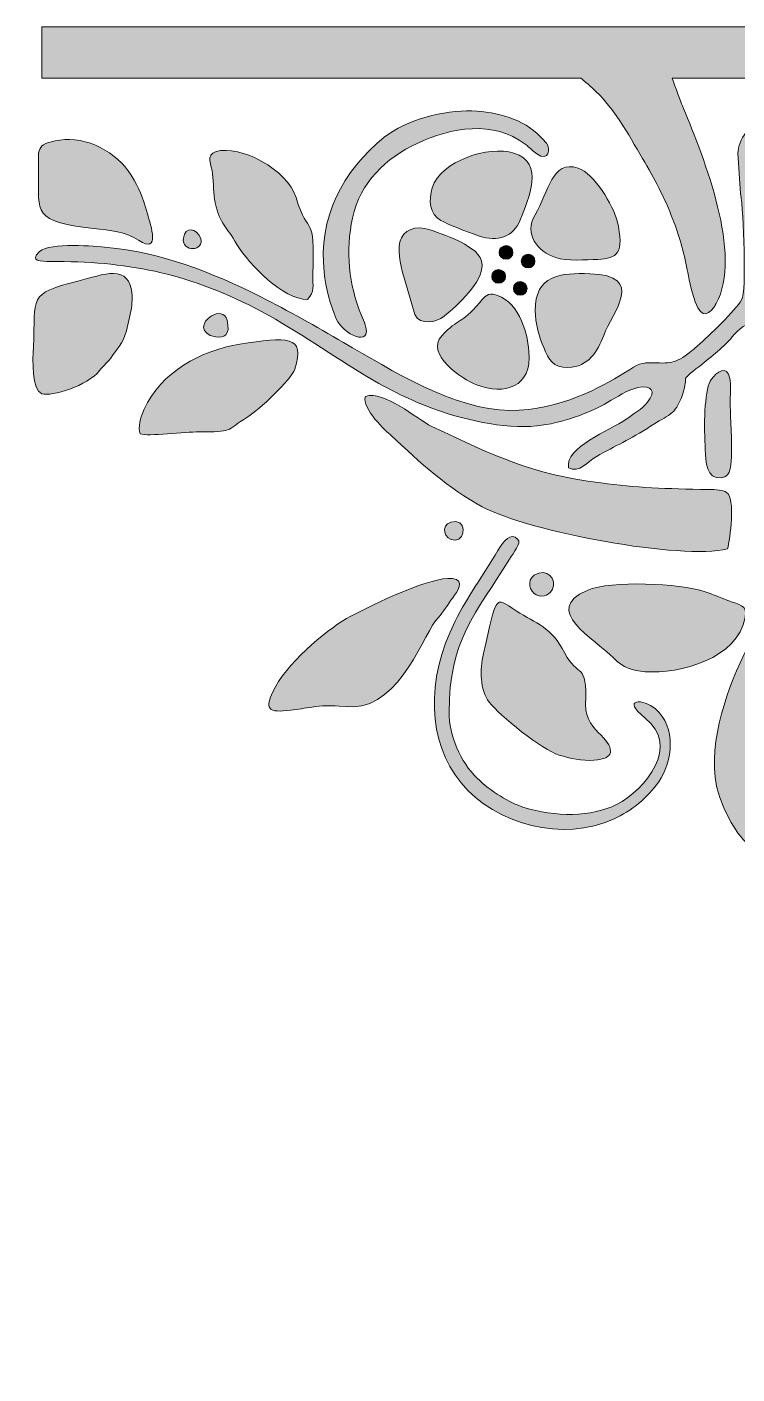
# Model space of a CAD drawing. Header units: inches. Extents: x -203 to 795, y -81 to 920.
# Drawn here: x -202.5 to 46.8, y 447.1 to 920.3 of the extents above; entities that cross this region are included whole.
import ezdxf

# ---------------------------------------------------------------- set-up
doc = ezdxf.new("R2010")
doc.units = ezdxf.units.IN
doc.header["$MEASUREMENT"] = 0
doc.layers.add('图层 1', color=7, linetype='Continuous')

# ---------------------------------------------------------------- blocks, each defined once
blk = doc.blocks.new('block 2')
at = {"layer": '图层 1', "true_color": 0xffffff}
h = blk.add_hatch(color=7, dxfattribs=at)
h.dxf.hatch_style = 2
edge = h.paths.add_edge_path()
edge.add_spline(control_points=[(786.4, 920.25), (786.4, 920.25), (-197.3, 920.25), (-197.3, 920.25), (-197.3, 920.25), (-197.3, 902.28), (-197.3, 902.28), (-197.3, 902.28), (-8.06, 902.28), (-8.06, 902.28), (-6.8, 901.25), (-5.44, 900.08), (-4.16, 898.94), (3.57, 892.07), (8.43, 882.86), (13.67, 874.02), (17.78, 867.1), (21.41, 860.17), (24.28, 852.67), (26.4, 847.15), (28.11, 841.32), (29.29, 834.96), (29.7, 832.77), (30.79, 827.58), (32.13, 823.69), (34.41, 817.07), (37.41, 819.41), (39.44, 823.07), (48.88, 840.07), (35.32, 874.03), (27.98, 891.66), (27.98, 891.66), (27.61, 892.57), (27.61, 892.57), (27, 894.11), (25.16, 898.85), (24.02, 902.28), (24.02, 902.28), (83.79, 902.28), (83.79, 902.28), (82.64, 898.85), (80.81, 894.11), (80.19, 892.57), (80.19, 892.57), (79.83, 891.66), (79.83, 891.66), (72.48, 874.03), (58.93, 840.07), (68.36, 823.07), (70.4, 819.41), (73.39, 817.07), (75.67, 823.69), (77.01, 827.58), (78.1, 832.77), (78.5, 834.96), (79.69, 841.31), (81.4, 847.15), (83.52, 852.67), (86.4, 860.17), (90.03, 867.1), (94.13, 874.02), (99.37, 882.86), (104.23, 892.07), (111.96, 898.94), (113.24, 900.08), (114.6, 901.25), (115.86, 902.28), (115.86, 902.28), (647.17, 902.28), (647.17, 902.28), (648.53, 902.02), (649.74, 901.5), (650.54, 900.5), (653.68, 896.55), (656.1, 889.69), (657.85, 884.98), (658.12, 884.26), (658.37, 883.53), (658.61, 882.8), (669.41, 849.24), (651.18, 835.38), (659.81, 832.57), (663.41, 831.39), (670.94, 830.42), (673.45, 833.65), (676.67, 837.79), (678.79, 841.93), (680.72, 846.29), (686.83, 860.08), (687.55, 876.25), (683.25, 891.11), (681.27, 897.98), (682.01, 901.03), (684.62, 902.28), (684.62, 902.28), (777.41, 902.28), (777.41, 902.28), (777.41, 902.28), (777.41, 805.55), (777.41, 805.55), (775.62, 805.2), (773.06, 805.49), (769.42, 806.53), (754.56, 810.83), (738.39, 810.11), (724.61, 804), (720.25, 802.06), (716.1, 799.94), (711.96, 796.73), (708.73, 794.23), (709.69, 786.69), (710.88, 783.08), (713.69, 774.46), (727.55, 792.68), (761.11, 781.88), (761.84, 781.65), (762.58, 781.4), (763.28, 781.13), (767.49, 779.57), (773.39, 777.48), (777.42, 774.82), (777.42, 774.82), (777.42, -78.76), (777.42, -78.76), (777.42, -78.76), (795.39, -78.76), (795.39, -78.76), (795.39, -78.76), (795.39, 911.27), (795.39, 911.27), (795.39, 911.27), (795.39, 920.25), (795.39, 920.25), (795.39, 920.25), (786.4, 920.25), (786.4, 920.25)], knot_values=[0, 0, 0, 0, 1, 1, 1, 2, 2, 2, 3, 3, 3, 4, 4, 4, 5, 5, 5, 6, 6, 6, 7, 7, 7, 8, 8, 8, 9, 9, 9, 10, 10, 10, 11, 11, 11, 12, 12, 12, 13, 13, 13, 14, 14, 14, 15, 15, 15, 16, 16, 16, 17, 17, 17, 18, 18, 18, 19, 19, 19, 20, 20, 20, 21, 21, 21, 22, 22, 22, 23, 23, 23, 24, 24, 24, 25, 25, 25, 26, 26, 26, 27, 27, 27, 28, 28, 28, 29, 29, 29, 30, 30, 30, 31, 31, 31, 32, 32, 32, 33, 33, 33, 34, 34, 34, 35, 35, 35, 36, 36, 36, 37, 37, 37, 38, 38, 38, 39, 39, 39, 40, 40, 40, 41, 41, 41, 42, 42, 42, 43, 43, 43, 44, 44, 44, 45, 45, 45, 45], degree=3, periodic=1)
h = blk.add_hatch(color=7, dxfattribs=at)
h.dxf.hatch_style = 2
edge = h.paths.add_edge_path()
edge.add_spline(control_points=[(-194.35, 837.91), (-167.71, 837.91), (-146.98, 834.09), (-122.35, 821.47), (-109.63, 814.95), (-97.93, 806.52), (-84.65, 798.38), (-77.1, 793.75), (-69.13, 789.74), (-61.23, 786.7), (-50.23, 782.48), (-35.06, 778.9), (-23.49, 780.14), (-14.67, 781.08), (-5.47, 784.48), (1.44, 788.42), (4.58, 790.22), (8.17, 792.78), (12.03, 793.58), (16.81, 794.55), (18.52, 792.36), (15.36, 788.43), (13.46, 786.08), (10.13, 784.06), (7.9, 782.52), (1.98, 778.45), (-13.69, 772.48), (-12.37, 765.46), (-8.46, 763.48), (-5.85, 767.5), (-2.65, 769.32), (4.43, 773.35), (8.99, 775.15), (16.45, 780.04), (22.53, 784.02), (25.06, 783.66), (27.62, 791.02), (30.35, 798.84), (25.86, 794.99), (33.72, 801.17), (37.6, 804.21), (42.78, 808.44), (45.03, 811.25), (47.36, 814.14), (49.98, 816.6), (54.44, 816.6), (56.81, 816.6), (58.75, 815.52), (60.53, 813.93), (67.09, 808.08), (68.06, 805.41), (76.54, 799.8), (87.14, 792.8), (78.51, 794.61), (84.6, 787.15), (94.74, 774.75), (104.72, 775.09), (115.64, 766.2), (117.65, 764.55), (118.89, 764.39), (120.99, 765.63), (125.39, 770.67), (109.43, 777.56), (106.3, 779.02), (89.68, 787.19), (80.58, 804.9), (110.17, 786.72), (123.92, 778.78), (144.93, 780.01), (159.71, 784.42), (173.99, 788.69), (185.61, 794.22), (197.74, 802.67), (201.25, 805.12), (204.68, 807.59), (208.27, 810.15), (227.8, 824.05), (261.31, 836.11), (282.92, 839.17), (288.36, 839.94), (294.77, 840.09), (303.03, 839.14), (306.88, 838.67), (311.69, 837.21), (315.84, 837.7), (323.09, 838.54), (320.49, 843.78), (315.03, 844.21), (305.94, 844.93), (289.87, 845.27), (281.51, 843.87), (243.72, 837.52), (226.54, 827), (194.54, 807.05), (189.27, 803.77), (183.92, 800.53), (178.33, 797.75), (165.03, 791.11), (150.56, 785.86), (135.71, 785.86), (118.03, 785.86), (112.23, 791.63), (99.29, 800.04), (94.64, 803.06), (93.68, 802.77), (88.33, 802.42), (82.48, 802.03), (85.51, 801.5), (76.89, 807.64), (71.8, 811.26), (61.62, 820.75), (58, 825.47), (56.91, 826.9), (57.46, 841.49), (57.48, 844.59), (57.55, 858.6), (58.56, 871.53), (58.95, 885.98), (59.03, 889.08), (58.93, 890.19), (56.14, 888.7), (51.52, 886.22), (47.1, 880.63), (47.1, 875.87), (47.1, 875.87), (48.05, 861.72), (48.05, 861.72), (49.08, 855.28), (50.22, 827.4), (48.42, 824.39), (46.2, 820.71), (36.9, 811.7), (32.98, 808.31), (25.93, 802.24), (24.74, 802.12), (18.47, 802.25), (12.08, 802.37), (12.88, 802.18), (7.11, 798.69), (-1.03, 793.78), (-15.2, 785.59), (-32.91, 785.59), (-52.26, 785.59), (-74.75, 799.79), (-91.39, 809.46), (-101.02, 815.06), (-110.73, 820.58), (-120.39, 825.48), (-137.51, 834.15), (-156.22, 841.16), (-174.33, 842.83), (-178.38, 843.21), (-194.35, 844.7), (-198.05, 841.37), (-202.02, 837.78), (-197.3, 837.91), (-194.35, 837.91)], knot_values=[0, 0, 0, 0, 1, 1, 1, 2, 2, 2, 3, 3, 3, 4, 4, 4, 5, 5, 5, 6, 6, 6, 7, 7, 7, 8, 8, 8, 9, 9, 9, 10, 10, 10, 11, 11, 11, 12, 12, 12, 13, 13, 13, 14, 14, 14, 15, 15, 15, 16, 16, 16, 17, 17, 17, 18, 18, 18, 19, 19, 19, 20, 20, 20, 21, 21, 21, 22, 22, 22, 23, 23, 23, 24, 24, 24, 25, 25, 25, 26, 26, 26, 27, 27, 27, 28, 28, 28, 29, 29, 29, 30, 30, 30, 31, 31, 31, 32, 32, 32, 33, 33, 33, 34, 34, 34, 35, 35, 35, 36, 36, 36, 37, 37, 37, 38, 38, 38, 39, 39, 39, 40, 40, 40, 41, 41, 41, 42, 42, 42, 43, 43, 43, 44, 44, 44, 45, 45, 45, 46, 46, 46, 47, 47, 47, 48, 48, 48, 49, 49, 49, 50, 50, 50, 51, 51, 51, 52, 52, 52, 52], degree=3, periodic=1)
h = blk.add_hatch(color=7, dxfattribs=at)
h.dxf.hatch_style = 2
edge = h.paths.add_edge_path()
edge.add_spline(control_points=[(-22.22, 881.7), (-28.32, 887.95), (-37.24, 890.41), (-46.29, 890.75), (-55.98, 891.12), (-69.3, 887.63), (-77.03, 881.51), (-91.71, 869.88), (-100.34, 852.83), (-98.16, 834.09), (-97.51, 828.4), (-96.01, 822.76), (-93.89, 817.75), (-91.56, 812.28), (-81.15, 807.42), (-83.73, 815.64), (-84.08, 816.75), (-84.52, 817.84), (-84.99, 818.92), (-89.62, 829.59), (-90.61, 841.75), (-88.23, 853.12), (-85.58, 865.79), (-76.4, 874.2), (-65.46, 879.37), (-53.77, 884.89), (-38.56, 887.65), (-27.54, 879.05), (-25.86, 877.74), (-24.73, 876.5), (-23.48, 875.66), (-19.12, 872.77), (-18.71, 877.46), (-20.1, 879.43), (-20.58, 880.12), (-21.3, 880.77), (-22.22, 881.7)], knot_values=[0, 0, 0, 0, 1, 1, 1, 2, 2, 2, 3, 3, 3, 4, 4, 4, 5, 5, 5, 6, 6, 6, 7, 7, 7, 8, 8, 8, 9, 9, 9, 10, 10, 10, 11, 11, 11, 12, 12, 12, 12], degree=3, periodic=1)
h = blk.add_hatch(color=7, dxfattribs=at)
h.dxf.hatch_style = 2
edge = h.paths.add_edge_path()
edge.add_spline(control_points=[(-179.2, 849.5), (-173.33, 848.89), (-167.59, 848.23), (-163.31, 845.38), (-155.44, 840.15), (-159.07, 850.65), (-160.19, 854.61), (-162.08, 861.3), (-162.93, 863.17), (-165.96, 868.21), (-170.74, 876.17), (-181.66, 882.04), (-191.02, 880.52), (-199.83, 879.07), (-198.42, 877.48), (-198.41, 868.69), (-198.41, 855.28), (-200.47, 851.72), (-179.2, 849.5)], knot_values=[0, 0, 0, 0, 1, 1, 1, 2, 2, 2, 3, 3, 3, 4, 4, 4, 5, 5, 5, 6, 6, 6, 6], degree=3, periodic=1)
h = blk.add_hatch(color=7, dxfattribs=at)
h.dxf.hatch_style = 2
edge = h.paths.add_edge_path()
edge.add_spline(control_points=[(-108.04, 860.32), (-111.02, 870.35), (-127.68, 878.83), (-136.09, 876.49), (-139.89, 875.44), (-137.69, 871.65), (-137.33, 868.64), (-136.91, 865.16), (-137.11, 861.8), (-136.4, 858.51), (-134.68, 850.61), (-132.41, 850.32), (-128.87, 843.9), (-124.11, 836.61), (-112.79, 824.5), (-103.99, 824.53), (-101.26, 827.43), (-102.27, 828.97), (-102.12, 833.3), (-101.39, 855.96), (-103.69, 845.63), (-108.04, 860.32)], knot_values=[0, 0, 0, 0, 1, 1, 1, 2, 2, 2, 3, 3, 3, 4, 4, 4, 5, 5, 5, 6, 6, 6, 7, 7, 7, 7], degree=3, periodic=1)
h = blk.add_hatch(color=7, dxfattribs=at)
h.dxf.hatch_style = 2
edge = h.paths.add_edge_path()
edge.add_spline(control_points=[(-31.52, 875.93), (-40.48, 878.69), (-57.22, 873.16), (-60.19, 863.79), (-61.52, 859.56), (-61.21, 854.4), (-57.17, 852.26), (-55.06, 851.13), (-48.39, 848.39), (-43.64, 846.8), (-37.43, 844.74), (-31.71, 846.26), (-29.18, 852.69), (-26.34, 859.92), (-20.69, 872.59), (-31.52, 875.93)], knot_values=[0, 0, 0, 0, 1, 1, 1, 2, 2, 2, 3, 3, 3, 4, 4, 4, 5, 5, 5, 5], degree=3, periodic=1)
h = blk.add_hatch(color=7, dxfattribs=at)
h.dxf.hatch_style = 2
edge = h.paths.add_edge_path()
edge.add_spline(control_points=[(-9.02, 870.66), (-18.16, 873.71), (-19.28, 862.38), (-24.1, 854.26), (-28.07, 847.53), (-23.24, 841.39), (-16.89, 839.25), (-13.13, 837.98), (-6.12, 838.44), (-2.03, 838.62), (4.58, 838.91), (7.51, 840.67), (4.67, 852.15), (3.31, 857.67), (-3.36, 868.77), (-9.02, 870.66)], knot_values=[0, 0, 0, 0, 1, 1, 1, 2, 2, 2, 3, 3, 3, 4, 4, 4, 5, 5, 5, 5], degree=3, periodic=1)
h = blk.add_hatch(color=7, dxfattribs=at)
h.dxf.hatch_style = 2
edge = h.paths.add_edge_path()
edge.add_spline(control_points=[(-141.59, 846.2), (-142.76, 849.42), (-147.06, 850.35), (-147.6, 846.12), (-148.27, 840.94), (-139.83, 841.38), (-141.59, 846.2)], knot_values=[0, 0, 0, 0, 1, 1, 1, 2, 2, 2, 2], degree=3, periodic=1)
h = blk.add_hatch(color=7, dxfattribs=at)
h.dxf.hatch_style = 2
edge = h.paths.add_edge_path()
edge.add_spline(control_points=[(-71.54, 844.75), (-72.44, 840.49), (-71.03, 835.15), (-69.79, 831.36), (-69.79, 831.36), (-66.36, 819.27), (-66.36, 819.27), (-64.3, 815.32), (-58.98, 816.4), (-56, 818.7), (-51.35, 822.32), (-42.33, 830.9), (-42.71, 836.64), (-42.95, 840.72), (-46.24, 842.37), (-50.28, 844.78), (-51.55, 845.54), (-59.13, 848.41), (-61.03, 849.05), (-65.93, 850.71), (-70.62, 849.03), (-71.54, 844.75)], knot_values=[0, 0, 0, 0, 1, 1, 1, 2, 2, 2, 3, 3, 3, 4, 4, 4, 5, 5, 5, 6, 6, 6, 7, 7, 7, 7], degree=3, periodic=1)
h = blk.add_hatch(color=7, dxfattribs=at)
h.dxf.hatch_style = 2
edge = h.paths.add_edge_path()
edge.add_spline(control_points=[(-31.87, 841.06), (-31.87, 842.39), (-32.96, 843.48), (-34.3, 843.48), (-35.63, 843.48), (-36.73, 842.39), (-36.73, 841.06), (-36.73, 839.72), (-35.63, 838.64), (-34.3, 838.64), (-32.96, 838.64), (-31.87, 839.72), (-31.87, 841.06)], knot_values=[0, 0, 0, 0, 1, 1, 1, 2, 2, 2, 3, 3, 3, 4, 4, 4, 4], degree=3, periodic=1)
h = blk.add_hatch(color=7, dxfattribs=at)
h.dxf.hatch_style = 2
edge = h.paths.add_edge_path()
edge.add_spline(control_points=[(-184.7, 830.96), (-202.51, 826.45), (-199.33, 825.55), (-200.25, 807.86), (-200.48, 803.43), (-200.88, 792.57), (-197.33, 791.43), (-193.8, 790.31), (-181.18, 794.25), (-177.03, 799.54), (-175.32, 801.72), (-174.29, 802.24), (-172.42, 804.86), (-168.67, 810.13), (-168.15, 810.33), (-166.45, 818.22), (-165.78, 821.31), (-165.47, 823.73), (-165.61, 825.93), (-166.31, 837.57), (-175.65, 833.25), (-184.7, 830.96)], knot_values=[0, 0, 0, 0, 1, 1, 1, 2, 2, 2, 3, 3, 3, 4, 4, 4, 5, 5, 5, 6, 6, 6, 7, 7, 7, 7], degree=3, periodic=1)
h = blk.add_hatch(color=7, dxfattribs=at)
h.dxf.hatch_style = 2
edge = h.paths.add_edge_path()
edge.add_spline(control_points=[(-24.15, 838.04), (-24.15, 839.38), (-25.24, 840.46), (-26.57, 840.46), (-27.91, 840.46), (-29, 839.38), (-29, 838.04), (-29, 836.7), (-27.91, 835.62), (-26.57, 835.62), (-25.24, 835.62), (-24.15, 836.7), (-24.15, 838.04)], knot_values=[0, 0, 0, 0, 1, 1, 1, 2, 2, 2, 3, 3, 3, 4, 4, 4, 4], degree=3, periodic=1)
h = blk.add_hatch(color=7, dxfattribs=at)
h.dxf.hatch_style = 2
edge = h.paths.add_edge_path()
edge.add_spline(control_points=[(-39.32, 832.64), (-39.32, 831.3), (-38.23, 830.21), (-36.9, 830.21), (-35.56, 830.21), (-34.47, 831.3), (-34.47, 832.64), (-34.47, 833.97), (-35.56, 835.06), (-36.9, 835.06), (-38.23, 835.06), (-39.32, 833.97), (-39.32, 832.64)], knot_values=[0, 0, 0, 0, 1, 1, 1, 2, 2, 2, 3, 3, 3, 4, 4, 4, 4], degree=3, periodic=1)
h = blk.add_hatch(color=7, dxfattribs=at)
h.dxf.hatch_style = 2
edge = h.paths.add_edge_path()
edge.add_spline(control_points=[(-24.07, 820.58), (-24.07, 816.49), (-22.57, 810.9), (-21.07, 807.62), (-19.21, 803.54), (-18.01, 800.46), (-12.55, 800.64), (-5.29, 800.88), (-2.13, 806.28), (-0.02, 811.92), (3.06, 820.14), (14.93, 832.99), (-4.82, 833.59), (-15.15, 833.91), (-24.07, 833.22), (-24.07, 820.58)], knot_values=[0, 0, 0, 0, 1, 1, 1, 2, 2, 2, 3, 3, 3, 4, 4, 4, 5, 5, 5, 5], degree=3, periodic=1)
h = blk.add_hatch(color=7, dxfattribs=at)
h.dxf.hatch_style = 2
edge = h.paths.add_edge_path()
edge.add_spline(control_points=[(-31.73, 828.42), (-31.73, 827.08), (-30.65, 826), (-29.31, 826), (-27.98, 826), (-26.89, 827.08), (-26.89, 828.42), (-26.89, 829.75), (-27.98, 830.84), (-29.31, 830.84), (-30.65, 830.84), (-31.73, 829.75), (-31.73, 828.42)], knot_values=[0, 0, 0, 0, 1, 1, 1, 2, 2, 2, 3, 3, 3, 4, 4, 4, 4], degree=3, periodic=1)
h = blk.add_hatch(color=7, dxfattribs=at)
h.dxf.hatch_style = 2
edge = h.paths.add_edge_path()
edge.add_spline(control_points=[(-44.66, 794.55), (-34.81, 790.8), (-25.14, 793.65), (-26.24, 806.24), (-26.92, 813.95), (-30.25, 824.63), (-38.87, 826.39), (-41.14, 826.86), (-42.47, 824.67), (-43.56, 823.4), (-50.21, 815.63), (-50.82, 818.25), (-56.87, 811.82), (-62.87, 805.45), (-49.67, 796.47), (-44.66, 794.55)], knot_values=[0, 0, 0, 0, 1, 1, 1, 2, 2, 2, 3, 3, 3, 4, 4, 4, 5, 5, 5, 5], degree=3, periodic=1)
h = blk.add_hatch(color=7, dxfattribs=at)
h.dxf.hatch_style = 2
edge = h.paths.add_edge_path()
edge.add_spline(control_points=[(-137.77, 818.75), (-141.24, 816.69), (-141.98, 812.43), (-136.28, 811.42), (-133.28, 810.88), (-130.94, 811.94), (-132.27, 817.28), (-132.97, 820.08), (-135.6, 820.02), (-137.77, 818.75)], knot_values=[0, 0, 0, 0, 1, 1, 1, 2, 2, 2, 3, 3, 3, 3], degree=3, periodic=1)
h = blk.add_hatch(color=7, dxfattribs=at)
h.dxf.hatch_style = 2
edge = h.paths.add_edge_path()
edge.add_spline(control_points=[(-108.47, 800.08), (-104.5, 812.13), (-111.31, 811.4), (-127.75, 808.81), (-141.56, 806.64), (-155.41, 799), (-161.33, 785.98), (-162.71, 782.94), (-163.61, 779.69), (-162.7, 777.38), (-160.35, 776.33), (-146.49, 778.05), (-142.24, 778.05), (-129.93, 778.04), (-133.22, 778.15), (-124.93, 783.34), (-121.3, 785.62), (-109.71, 796.3), (-108.47, 800.08)], knot_values=[0, 0, 0, 0, 1, 1, 1, 2, 2, 2, 3, 3, 3, 4, 4, 4, 5, 5, 5, 6, 6, 6, 6], degree=3, periodic=1)
h = blk.add_hatch(color=7, dxfattribs=at)
h.dxf.hatch_style = 2
edge = h.paths.add_edge_path()
edge.add_spline(control_points=[(44.25, 796.83), (43.22, 801.73), (39.69, 799.01), (37.69, 796.4), (35.62, 793.73), (35.05, 782.14), (35.6, 773.25), (35.8, 770.04), (35.43, 762.79), (39.53, 762), (44.72, 760.99), (44.65, 765.64), (44.81, 769.19), (45.09, 775.32), (44.42, 783.27), (44.41, 789.06), (44.41, 792.19), (44.76, 794.41), (44.25, 796.83)], knot_values=[0, 0, 0, 0, 1, 1, 1, 2, 2, 2, 3, 3, 3, 4, 4, 4, 5, 5, 5, 6, 6, 6, 6], degree=3, periodic=1)
h = blk.add_hatch(color=7, dxfattribs=at)
h.dxf.hatch_style = 2
edge = h.paths.add_edge_path()
edge.add_spline(control_points=[(43.48, 736.9), (44.37, 740.43), (46.4, 754.73), (43.12, 756.79), (41.91, 757.56), (39.47, 757.79), (36.62, 757.82), (22.06, 757.98), (11.09, 758.49), (-0.98, 760.09), (-26.22, 763.43), (-37.56, 769.29), (-60.36, 779.96), (-65.94, 782.7), (-76.95, 792.64), (-83.68, 790.49), (-85.02, 786.18), (-76.39, 778.14), (-74.59, 776.77), (-64.6, 767.29), (-54.54, 758.07), (-42.67, 751.75), (-25.78, 742.76), (27.29, 733.02), (43.48, 736.9)], knot_values=[0, 0, 0, 0, 1, 1, 1, 2, 2, 2, 3, 3, 3, 4, 4, 4, 5, 5, 5, 6, 6, 6, 7, 7, 7, 8, 8, 8, 8], degree=3, periodic=1)
h = blk.add_hatch(color=7, dxfattribs=at)
h.dxf.hatch_style = 2
edge = h.paths.add_edge_path()
edge.add_spline(control_points=[(-53.71, 746.34), (-57.21, 745.23), (-56.4, 740.01), (-52.12, 740.03), (-48.21, 740.04), (-48.18, 748.09), (-53.71, 746.34)], knot_values=[0, 0, 0, 0, 1, 1, 1, 2, 2, 2, 2], degree=3, periodic=1)
h = blk.add_hatch(color=7, dxfattribs=at)
h.dxf.hatch_style = 2
edge = h.paths.add_edge_path()
edge.add_spline(control_points=[(18.19, 680.72), (13.94, 684.4), (5.76, 684.54), (14.58, 677.53), (26.81, 667.84), (15.04, 652.52), (4.47, 647.15), (-4.07, 642.81), (-17.2, 642.63), (-28.05, 646.16), (-33.14, 647.81), (-39.66, 651.74), (-44.45, 656.41), (-50.32, 662.11), (-54.29, 671.44), (-54.29, 679.56), (-54.29, 704.92), (-44.96, 714.12), (-33.09, 733.37), (-31.66, 735.69), (-28.75, 738.95), (-30.22, 740.37), (-32.62, 742.83), (-35.08, 739.78), (-37.15, 736.38), (-42.49, 727.54), (-47.97, 719.84), (-52.12, 711.61), (-62.63, 690.78), (-61.84, 669.15), (-50.11, 654.79), (-38, 639.95), (-14.08, 633.9), (3.46, 642.03), (9.76, 644.95), (15.33, 649.46), (19.3, 655.14), (24.36, 662.38), (25.5, 674.38), (18.19, 680.72)], knot_values=[0, 0, 0, 0, 1, 1, 1, 2, 2, 2, 3, 3, 3, 4, 4, 4, 5, 5, 5, 6, 6, 6, 7, 7, 7, 8, 8, 8, 9, 9, 9, 10, 10, 10, 11, 11, 11, 12, 12, 12, 13, 13, 13, 13], degree=3, periodic=1)
h = blk.add_hatch(color=7, dxfattribs=at)
h.dxf.hatch_style = 2
edge = h.paths.add_edge_path()
edge.add_spline(control_points=[(-23.68, 720.82), (-21.03, 719.54), (-18.77, 721.23), (-18.03, 722.74), (-16.27, 726.3), (-20.04, 730.54), (-24.38, 727.67), (-27.17, 725.83), (-26.02, 721.95), (-23.68, 720.82)], knot_values=[0, 0, 0, 0, 1, 1, 1, 2, 2, 2, 3, 3, 3, 3], degree=3, periodic=1)
h = blk.add_hatch(color=7, dxfattribs=at)
h.dxf.hatch_style = 2
edge = h.paths.add_edge_path()
edge.add_spline(control_points=[(-53, 719.77), (-51.39, 721.84), (-48.46, 725.94), (-53.15, 726.52), (-60.55, 727.43), (-81.02, 717.37), (-89, 713.18), (-95.63, 709.71), (-109.95, 698.3), (-115.26, 688.48), (-119.71, 680.25), (-117.63, 679.35), (-109.85, 680.27), (-107.38, 680.56), (-104.73, 681.01), (-102.49, 681.37), (-98.59, 682), (-96.81, 681.93), (-92.9, 681.74), (-92.9, 681.74), (-87.99, 681.51), (-87.99, 681.51), (-71.25, 681.51), (-62.78, 708.11), (-58.17, 712.78), (-56.28, 714.69), (-54.74, 717.53), (-53, 719.77)], knot_values=[0, 0, 0, 0, 1, 1, 1, 2, 2, 2, 3, 3, 3, 4, 4, 4, 5, 5, 5, 6, 6, 6, 7, 7, 7, 8, 8, 8, 9, 9, 9, 9], degree=3, periodic=1)
h = blk.add_hatch(color=7, dxfattribs=at)
h.dxf.hatch_style = 2
edge = h.paths.add_edge_path()
edge.add_spline(control_points=[(14.56, 693.81), (26.68, 692.91), (47.14, 698.45), (49.67, 712.85), (50.5, 717.57), (47.41, 717.25), (43.98, 718.65), (41.25, 719.77), (38.47, 720.87), (35.57, 721.85), (26.56, 724.88), (2.55, 725.96), (-5.82, 722.35), (-22.06, 715.37), (-3.42, 705.58), (3.49, 698.62), (6.91, 695.17), (10.09, 694.15), (14.56, 693.81)], knot_values=[0, 0, 0, 0, 1, 1, 1, 2, 2, 2, 3, 3, 3, 4, 4, 4, 5, 5, 5, 6, 6, 6, 6], degree=3, periodic=1)
h = blk.add_hatch(color=7, dxfattribs=at)
h.dxf.hatch_style = 2
edge = h.paths.add_edge_path()
edge.add_spline(control_points=[(-42.2, 700.14), (-43.54, 694.42), (-43.49, 687.51), (-40.2, 683.12), (-36.79, 678.57), (-21.41, 666.17), (-15.7, 664.52), (-11.82, 663.39), (-7.56, 662.43), (-3.47, 662.71), (3.88, 663.21), (3.88, 666.53), (-0.93, 671.5), (-3.47, 674.13), (-6.56, 676.92), (-6.35, 682.33), (-5.73, 697.7), (-9.11, 691.35), (-13.65, 700.29), (-18.46, 709.78), (-23.54, 710.46), (-30.76, 715.24), (-38.76, 720.54), (-37.46, 720.55), (-42.2, 700.14)], knot_values=[0, 0, 0, 0, 1, 1, 1, 2, 2, 2, 3, 3, 3, 4, 4, 4, 5, 5, 5, 6, 6, 6, 7, 7, 7, 8, 8, 8, 8], degree=3, periodic=1)
h = blk.add_hatch(color=7, dxfattribs=at)
h.dxf.hatch_style = 2
edge = h.paths.add_edge_path()
edge.add_spline(control_points=[(59.32, 700.26), (53.38, 711.97), (53.48, 708.42), (50.43, 702.29), (43.71, 688.71), (36.55, 669.88), (39.62, 653.63), (40.43, 649.28), (44.18, 640.3), (48.84, 635), (55.96, 626.94), (61.73, 636.9), (64.92, 646.58), (66.87, 652.53), (67.75, 658.81), (68.62, 665.01), (69.33, 669.99), (69.31, 674.01), (68.59, 677.9), (67.38, 684.4), (64.24, 690.55), (59.32, 700.26)], knot_values=[0, 0, 0, 0, 1, 1, 1, 2, 2, 2, 3, 3, 3, 4, 4, 4, 5, 5, 5, 6, 6, 6, 7, 7, 7, 7], degree=3, periodic=1)
at = {"layer": '图层 1', "lineweight": 0}
for points, knots in [([(786.4, 920.25), (786.4, 920.25), (-197.3, 920.25), (-197.3, 920.25), (-197.3, 920.25), (-197.3, 902.28), (-197.3, 902.28), (-197.3, 902.28), (-8.06, 902.28), (-8.06, 902.28), (-6.8, 901.25), (-5.44, 900.08), (-4.16, 898.94), (3.57, 892.07), (8.43, 882.86), (13.67, 874.02), (17.78, 867.1), (21.41, 860.17), (24.28, 852.67), (26.4, 847.15), (28.11, 841.32), (29.29, 834.96), (29.7, 832.77), (30.79, 827.58), (32.13, 823.69), (34.41, 817.07), (37.41, 819.41), (39.44, 823.07), (48.88, 840.07), (35.32, 874.03), (27.98, 891.66), (27.98, 891.66), (27.61, 892.57), (27.61, 892.57), (27, 894.11), (25.16, 898.85), (24.02, 902.28), (24.02, 902.28), (83.79, 902.28), (83.79, 902.28), (82.64, 898.85), (80.81, 894.11), (80.19, 892.57), (80.19, 892.57), (79.83, 891.66), (79.83, 891.66), (72.48, 874.03), (58.93, 840.07), (68.36, 823.07), (70.4, 819.41), (73.39, 817.07), (75.67, 823.69), (77.01, 827.58), (78.1, 832.77), (78.5, 834.96), (79.69, 841.31), (81.4, 847.15), (83.52, 852.67), (86.4, 860.17), (90.03, 867.1), (94.13, 874.02), (99.37, 882.86), (104.23, 892.07), (111.96, 898.94), (113.24, 900.08), (114.6, 901.25), (115.86, 902.28), (115.86, 902.28), (647.17, 902.28), (647.17, 902.28), (648.53, 902.02), (649.74, 901.5), (650.54, 900.5), (653.68, 896.55), (656.1, 889.69), (657.85, 884.98), (658.12, 884.26), (658.37, 883.53), (658.61, 882.8), (669.41, 849.24), (651.18, 835.38), (659.81, 832.57), (663.41, 831.39), (670.94, 830.42), (673.45, 833.65), (676.67, 837.79), (678.79, 841.93), (680.72, 846.29), (686.83, 860.08), (687.55, 876.25), (683.25, 891.11), (681.27, 897.98), (682.01, 901.03), (684.62, 902.28), (684.62, 902.28), (777.41, 902.28), (777.41, 902.28), (777.41, 902.28), (777.41, 805.55), (777.41, 805.55), (775.62, 805.2), (773.06, 805.49), (769.42, 806.53), (754.56, 810.83), (738.39, 810.11), (724.61, 804), (720.25, 802.06), (716.1, 799.94), (711.96, 796.73), (708.73, 794.23), (709.69, 786.69), (710.88, 783.08), (713.69, 774.46), (727.55, 792.68), (761.11, 781.88), (761.84, 781.65), (762.58, 781.4), (763.28, 781.13), (767.49, 779.57), (773.39, 777.48), (777.42, 774.82), (777.42, 774.82), (777.42, -78.76), (777.42, -78.76), (777.42, -78.76), (795.39, -78.76), (795.39, -78.76), (795.39, -78.76), (795.39, 911.27), (795.39, 911.27), (795.39, 911.27), (795.39, 920.25), (795.39, 920.25), (795.39, 920.25), (786.4, 920.25), (786.4, 920.25)], [0, 0, 0, 0, 1, 1, 1, 2, 2, 2, 3, 3, 3, 4, 4, 4, 5, 5, 5, 6, 6, 6, 7, 7, 7, 8, 8, 8, 9, 9, 9, 10, 10, 10, 11, 11, 11, 12, 12, 12, 13, 13, 13, 14, 14, 14, 15, 15, 15, 16, 16, 16, 17, 17, 17, 18, 18, 18, 19, 19, 19, 20, 20, 20, 21, 21, 21, 22, 22, 22, 23, 23, 23, 24, 24, 24, 25, 25, 25, 26, 26, 26, 27, 27, 27, 28, 28, 28, 29, 29, 29, 30, 30, 30, 31, 31, 31, 32, 32, 32, 33, 33, 33, 34, 34, 34, 35, 35, 35, 36, 36, 36, 37, 37, 37, 38, 38, 38, 39, 39, 39, 40, 40, 40, 41, 41, 41, 42, 42, 42, 43, 43, 43, 44, 44, 44, 45, 45, 45, 45]), ([(-194.35, 837.91), (-167.71, 837.91), (-146.98, 834.09), (-122.35, 821.47), (-109.63, 814.95), (-97.93, 806.52), (-84.65, 798.38), (-77.1, 793.75), (-69.13, 789.74), (-61.23, 786.7), (-50.23, 782.48), (-35.06, 778.9), (-23.49, 780.14), (-14.67, 781.08), (-5.47, 784.48), (1.44, 788.42), (4.58, 790.22), (8.17, 792.78), (12.03, 793.58), (16.81, 794.55), (18.52, 792.36), (15.36, 788.43), (13.46, 786.08), (10.13, 784.06), (7.9, 782.52), (1.98, 778.45), (-13.69, 772.48), (-12.37, 765.46), (-8.46, 763.48), (-5.85, 767.5), (-2.65, 769.32), (4.43, 773.35), (8.99, 775.15), (16.45, 780.04), (22.53, 784.02), (25.06, 783.66), (27.62, 791.02), (30.35, 798.84), (25.86, 794.99), (33.72, 801.17), (37.6, 804.21), (42.78, 808.44), (45.03, 811.25), (47.36, 814.14), (49.98, 816.6), (54.44, 816.6), (56.81, 816.6), (58.75, 815.52), (60.53, 813.93), (67.09, 808.08), (68.06, 805.41), (76.54, 799.8), (87.14, 792.8), (78.51, 794.61), (84.6, 787.15), (94.74, 774.75), (104.72, 775.09), (115.64, 766.2), (117.65, 764.55), (118.89, 764.39), (120.99, 765.63), (125.39, 770.67), (109.43, 777.56), (106.3, 779.02), (89.68, 787.19), (80.58, 804.9), (110.17, 786.72), (123.92, 778.78), (144.93, 780.01), (159.71, 784.42), (173.99, 788.69), (185.61, 794.22), (197.74, 802.67), (201.25, 805.12), (204.68, 807.59), (208.27, 810.15), (227.8, 824.05), (261.31, 836.11), (282.92, 839.17), (288.36, 839.94), (294.77, 840.09), (303.03, 839.14), (306.88, 838.67), (311.69, 837.21), (315.84, 837.7), (323.09, 838.54), (320.49, 843.78), (315.03, 844.21), (305.94, 844.93), (289.87, 845.27), (281.51, 843.87), (243.72, 837.52), (226.54, 827), (194.54, 807.05), (189.27, 803.77), (183.92, 800.53), (178.33, 797.75), (165.03, 791.11), (150.56, 785.86), (135.71, 785.86), (118.03, 785.86), (112.23, 791.63), (99.29, 800.04), (94.64, 803.06), (93.68, 802.77), (88.33, 802.42), (82.48, 802.03), (85.51, 801.5), (76.89, 807.64), (71.8, 811.26), (61.62, 820.75), (58, 825.47), (56.91, 826.9), (57.46, 841.49), (57.48, 844.59), (57.55, 858.6), (58.56, 871.53), (58.95, 885.98), (59.03, 889.08), (58.93, 890.19), (56.14, 888.7), (51.52, 886.22), (47.1, 880.63), (47.1, 875.87), (47.1, 875.87), (48.05, 861.72), (48.05, 861.72), (49.08, 855.28), (50.22, 827.4), (48.42, 824.39), (46.2, 820.71), (36.9, 811.7), (32.98, 808.31), (25.93, 802.24), (24.74, 802.12), (18.47, 802.25), (12.08, 802.37), (12.88, 802.18), (7.11, 798.69), (-1.03, 793.78), (-15.2, 785.59), (-32.91, 785.59), (-52.26, 785.59), (-74.75, 799.79), (-91.39, 809.46), (-101.02, 815.06), (-110.73, 820.58), (-120.39, 825.48), (-137.51, 834.15), (-156.22, 841.16), (-174.33, 842.83), (-178.38, 843.21), (-194.35, 844.7), (-198.05, 841.37), (-202.02, 837.78), (-197.3, 837.91), (-194.35, 837.91)], [0, 0, 0, 0, 1, 1, 1, 2, 2, 2, 3, 3, 3, 4, 4, 4, 5, 5, 5, 6, 6, 6, 7, 7, 7, 8, 8, 8, 9, 9, 9, 10, 10, 10, 11, 11, 11, 12, 12, 12, 13, 13, 13, 14, 14, 14, 15, 15, 15, 16, 16, 16, 17, 17, 17, 18, 18, 18, 19, 19, 19, 20, 20, 20, 21, 21, 21, 22, 22, 22, 23, 23, 23, 24, 24, 24, 25, 25, 25, 26, 26, 26, 27, 27, 27, 28, 28, 28, 29, 29, 29, 30, 30, 30, 31, 31, 31, 32, 32, 32, 33, 33, 33, 34, 34, 34, 35, 35, 35, 36, 36, 36, 37, 37, 37, 38, 38, 38, 39, 39, 39, 40, 40, 40, 41, 41, 41, 42, 42, 42, 43, 43, 43, 44, 44, 44, 45, 45, 45, 46, 46, 46, 47, 47, 47, 48, 48, 48, 49, 49, 49, 50, 50, 50, 51, 51, 51, 52, 52, 52, 52]), ([(-22.22, 881.7), (-28.32, 887.95), (-37.24, 890.41), (-46.29, 890.75), (-55.98, 891.12), (-69.3, 887.63), (-77.03, 881.51), (-91.71, 869.88), (-100.34, 852.83), (-98.16, 834.09), (-97.51, 828.4), (-96.01, 822.76), (-93.89, 817.75), (-91.56, 812.28), (-81.15, 807.42), (-83.73, 815.64), (-84.08, 816.75), (-84.52, 817.84), (-84.99, 818.92), (-89.62, 829.59), (-90.61, 841.75), (-88.23, 853.12), (-85.58, 865.79), (-76.4, 874.2), (-65.46, 879.37), (-53.77, 884.89), (-38.56, 887.65), (-27.54, 879.05), (-25.86, 877.74), (-24.73, 876.5), (-23.48, 875.66), (-19.12, 872.77), (-18.71, 877.46), (-20.1, 879.43), (-20.58, 880.12), (-21.3, 880.77), (-22.22, 881.7)], [0, 0, 0, 0, 1, 1, 1, 2, 2, 2, 3, 3, 3, 4, 4, 4, 5, 5, 5, 6, 6, 6, 7, 7, 7, 8, 8, 8, 9, 9, 9, 10, 10, 10, 11, 11, 11, 12, 12, 12, 12]), ([(-179.2, 849.5), (-173.33, 848.89), (-167.59, 848.23), (-163.31, 845.38), (-155.44, 840.15), (-159.07, 850.65), (-160.19, 854.61), (-162.08, 861.3), (-162.93, 863.17), (-165.96, 868.21), (-170.74, 876.17), (-181.66, 882.04), (-191.02, 880.52), (-199.83, 879.07), (-198.42, 877.48), (-198.41, 868.69), (-198.41, 855.28), (-200.47, 851.72), (-179.2, 849.5)], [0, 0, 0, 0, 1, 1, 1, 2, 2, 2, 3, 3, 3, 4, 4, 4, 5, 5, 5, 6, 6, 6, 6]), ([(-108.04, 860.32), (-111.02, 870.35), (-127.68, 878.83), (-136.09, 876.49), (-139.89, 875.44), (-137.69, 871.65), (-137.33, 868.64), (-136.91, 865.16), (-137.11, 861.8), (-136.4, 858.51), (-134.68, 850.61), (-132.41, 850.32), (-128.87, 843.9), (-124.11, 836.61), (-112.79, 824.5), (-103.99, 824.53), (-101.26, 827.43), (-102.27, 828.97), (-102.12, 833.3), (-101.39, 855.96), (-103.69, 845.63), (-108.04, 860.32)], [0, 0, 0, 0, 1, 1, 1, 2, 2, 2, 3, 3, 3, 4, 4, 4, 5, 5, 5, 6, 6, 6, 7, 7, 7, 7]), ([(-31.52, 875.93), (-40.48, 878.69), (-57.22, 873.16), (-60.19, 863.79), (-61.52, 859.56), (-61.21, 854.4), (-57.17, 852.26), (-55.06, 851.13), (-48.39, 848.39), (-43.64, 846.8), (-37.43, 844.74), (-31.71, 846.26), (-29.18, 852.69), (-26.34, 859.92), (-20.69, 872.59), (-31.52, 875.93)], [0, 0, 0, 0, 1, 1, 1, 2, 2, 2, 3, 3, 3, 4, 4, 4, 5, 5, 5, 5]), ([(-9.02, 870.66), (-18.16, 873.71), (-19.28, 862.38), (-24.1, 854.26), (-28.07, 847.53), (-23.24, 841.39), (-16.89, 839.25), (-13.13, 837.98), (-6.12, 838.44), (-2.03, 838.62), (4.58, 838.91), (7.51, 840.67), (4.67, 852.15), (3.31, 857.67), (-3.36, 868.77), (-9.02, 870.66)], [0, 0, 0, 0, 1, 1, 1, 2, 2, 2, 3, 3, 3, 4, 4, 4, 5, 5, 5, 5]), ([(-141.59, 846.2), (-142.76, 849.42), (-147.06, 850.35), (-147.6, 846.12), (-148.27, 840.94), (-139.83, 841.38), (-141.59, 846.2)], [0, 0, 0, 0, 1, 1, 1, 2, 2, 2, 2]), ([(-71.54, 844.75), (-72.44, 840.49), (-71.03, 835.15), (-69.79, 831.36), (-69.79, 831.36), (-66.36, 819.27), (-66.36, 819.27), (-64.3, 815.32), (-58.98, 816.4), (-56, 818.7), (-51.35, 822.32), (-42.33, 830.9), (-42.71, 836.64), (-42.95, 840.72), (-46.24, 842.37), (-50.28, 844.78), (-51.55, 845.54), (-59.13, 848.41), (-61.03, 849.05), (-65.93, 850.71), (-70.62, 849.03), (-71.54, 844.75)], [0, 0, 0, 0, 1, 1, 1, 2, 2, 2, 3, 3, 3, 4, 4, 4, 5, 5, 5, 6, 6, 6, 7, 7, 7, 7]), ([(-31.87, 841.06), (-31.87, 842.39), (-32.96, 843.48), (-34.3, 843.48), (-35.63, 843.48), (-36.73, 842.39), (-36.73, 841.06), (-36.73, 839.72), (-35.63, 838.64), (-34.3, 838.64), (-32.96, 838.64), (-31.87, 839.72), (-31.87, 841.06)], [0, 0, 0, 0, 1, 1, 1, 2, 2, 2, 3, 3, 3, 4, 4, 4, 4]), ([(-184.7, 830.96), (-202.51, 826.45), (-199.33, 825.55), (-200.25, 807.86), (-200.48, 803.43), (-200.88, 792.57), (-197.33, 791.43), (-193.8, 790.31), (-181.18, 794.25), (-177.03, 799.54), (-175.32, 801.72), (-174.29, 802.24), (-172.42, 804.86), (-168.67, 810.13), (-168.15, 810.33), (-166.45, 818.22), (-165.78, 821.31), (-165.47, 823.73), (-165.61, 825.93), (-166.31, 837.57), (-175.65, 833.25), (-184.7, 830.96)], [0, 0, 0, 0, 1, 1, 1, 2, 2, 2, 3, 3, 3, 4, 4, 4, 5, 5, 5, 6, 6, 6, 7, 7, 7, 7]), ([(-24.15, 838.04), (-24.15, 839.38), (-25.24, 840.46), (-26.57, 840.46), (-27.91, 840.46), (-29, 839.38), (-29, 838.04), (-29, 836.7), (-27.91, 835.62), (-26.57, 835.62), (-25.24, 835.62), (-24.15, 836.7), (-24.15, 838.04)], [0, 0, 0, 0, 1, 1, 1, 2, 2, 2, 3, 3, 3, 4, 4, 4, 4]), ([(-39.32, 832.64), (-39.32, 831.3), (-38.23, 830.21), (-36.9, 830.21), (-35.56, 830.21), (-34.47, 831.3), (-34.47, 832.64), (-34.47, 833.97), (-35.56, 835.06), (-36.9, 835.06), (-38.23, 835.06), (-39.32, 833.97), (-39.32, 832.64)], [0, 0, 0, 0, 1, 1, 1, 2, 2, 2, 3, 3, 3, 4, 4, 4, 4]), ([(-24.07, 820.58), (-24.07, 816.49), (-22.57, 810.9), (-21.07, 807.62), (-19.21, 803.54), (-18.01, 800.46), (-12.55, 800.64), (-5.29, 800.88), (-2.13, 806.28), (-0.02, 811.92), (3.06, 820.14), (14.93, 832.99), (-4.82, 833.59), (-15.15, 833.91), (-24.07, 833.22), (-24.07, 820.58)], [0, 0, 0, 0, 1, 1, 1, 2, 2, 2, 3, 3, 3, 4, 4, 4, 5, 5, 5, 5]), ([(-31.73, 828.42), (-31.73, 827.08), (-30.65, 826), (-29.31, 826), (-27.98, 826), (-26.89, 827.08), (-26.89, 828.42), (-26.89, 829.75), (-27.98, 830.84), (-29.31, 830.84), (-30.65, 830.84), (-31.73, 829.75), (-31.73, 828.42)], [0, 0, 0, 0, 1, 1, 1, 2, 2, 2, 3, 3, 3, 4, 4, 4, 4]), ([(-44.66, 794.55), (-34.81, 790.8), (-25.14, 793.65), (-26.24, 806.24), (-26.92, 813.95), (-30.25, 824.63), (-38.87, 826.39), (-41.14, 826.86), (-42.47, 824.67), (-43.56, 823.4), (-50.21, 815.63), (-50.82, 818.25), (-56.87, 811.82), (-62.87, 805.45), (-49.67, 796.47), (-44.66, 794.55)], [0, 0, 0, 0, 1, 1, 1, 2, 2, 2, 3, 3, 3, 4, 4, 4, 5, 5, 5, 5]), ([(-137.77, 818.75), (-141.24, 816.69), (-141.98, 812.43), (-136.28, 811.42), (-133.28, 810.88), (-130.94, 811.94), (-132.27, 817.28), (-132.97, 820.08), (-135.6, 820.02), (-137.77, 818.75)], [0, 0, 0, 0, 1, 1, 1, 2, 2, 2, 3, 3, 3, 3]), ([(-108.47, 800.08), (-104.5, 812.13), (-111.31, 811.4), (-127.75, 808.81), (-141.56, 806.64), (-155.41, 799), (-161.33, 785.98), (-162.71, 782.94), (-163.61, 779.69), (-162.7, 777.38), (-160.35, 776.33), (-146.49, 778.05), (-142.24, 778.05), (-129.93, 778.04), (-133.22, 778.15), (-124.93, 783.34), (-121.3, 785.62), (-109.71, 796.3), (-108.47, 800.08)], [0, 0, 0, 0, 1, 1, 1, 2, 2, 2, 3, 3, 3, 4, 4, 4, 5, 5, 5, 6, 6, 6, 6]), ([(44.25, 796.83), (43.22, 801.73), (39.69, 799.01), (37.69, 796.4), (35.62, 793.73), (35.05, 782.14), (35.6, 773.25), (35.8, 770.04), (35.43, 762.79), (39.53, 762), (44.72, 760.99), (44.65, 765.64), (44.81, 769.19), (45.09, 775.32), (44.42, 783.27), (44.41, 789.06), (44.41, 792.19), (44.76, 794.41), (44.25, 796.83)], [0, 0, 0, 0, 1, 1, 1, 2, 2, 2, 3, 3, 3, 4, 4, 4, 5, 5, 5, 6, 6, 6, 6]), ([(43.48, 736.9), (44.37, 740.43), (46.4, 754.73), (43.12, 756.79), (41.91, 757.56), (39.47, 757.79), (36.62, 757.82), (22.06, 757.98), (11.09, 758.49), (-0.98, 760.09), (-26.22, 763.43), (-37.56, 769.29), (-60.36, 779.96), (-65.94, 782.7), (-76.95, 792.64), (-83.68, 790.49), (-85.02, 786.18), (-76.39, 778.14), (-74.59, 776.77), (-64.6, 767.29), (-54.54, 758.07), (-42.67, 751.75), (-25.78, 742.76), (27.29, 733.02), (43.48, 736.9)], [0, 0, 0, 0, 1, 1, 1, 2, 2, 2, 3, 3, 3, 4, 4, 4, 5, 5, 5, 6, 6, 6, 7, 7, 7, 8, 8, 8, 8]), ([(-53.71, 746.34), (-57.21, 745.23), (-56.4, 740.01), (-52.12, 740.03), (-48.21, 740.04), (-48.18, 748.09), (-53.71, 746.34)], [0, 0, 0, 0, 1, 1, 1, 2, 2, 2, 2]), ([(18.19, 680.72), (13.94, 684.4), (5.76, 684.54), (14.58, 677.53), (26.81, 667.84), (15.04, 652.52), (4.47, 647.15), (-4.07, 642.81), (-17.2, 642.63), (-28.05, 646.16), (-33.14, 647.81), (-39.66, 651.74), (-44.45, 656.41), (-50.32, 662.11), (-54.29, 671.44), (-54.29, 679.56), (-54.29, 704.92), (-44.96, 714.12), (-33.09, 733.37), (-31.66, 735.69), (-28.75, 738.95), (-30.22, 740.37), (-32.62, 742.83), (-35.08, 739.78), (-37.15, 736.38), (-42.49, 727.54), (-47.97, 719.84), (-52.12, 711.61), (-62.63, 690.78), (-61.84, 669.15), (-50.11, 654.79), (-38, 639.95), (-14.08, 633.9), (3.46, 642.03), (9.76, 644.95), (15.33, 649.46), (19.3, 655.14), (24.36, 662.38), (25.5, 674.38), (18.19, 680.72)], [0, 0, 0, 0, 1, 1, 1, 2, 2, 2, 3, 3, 3, 4, 4, 4, 5, 5, 5, 6, 6, 6, 7, 7, 7, 8, 8, 8, 9, 9, 9, 10, 10, 10, 11, 11, 11, 12, 12, 12, 13, 13, 13, 13]), ([(-23.68, 720.82), (-21.03, 719.54), (-18.77, 721.23), (-18.03, 722.74), (-16.27, 726.3), (-20.04, 730.54), (-24.38, 727.67), (-27.17, 725.83), (-26.02, 721.95), (-23.68, 720.82)], [0, 0, 0, 0, 1, 1, 1, 2, 2, 2, 3, 3, 3, 3]), ([(-53, 719.77), (-51.39, 721.84), (-48.46, 725.94), (-53.15, 726.52), (-60.55, 727.43), (-81.02, 717.37), (-89, 713.18), (-95.63, 709.71), (-109.95, 698.3), (-115.26, 688.48), (-119.71, 680.25), (-117.63, 679.35), (-109.85, 680.27), (-107.38, 680.56), (-104.73, 681.01), (-102.49, 681.37), (-98.59, 682), (-96.81, 681.93), (-92.9, 681.74), (-92.9, 681.74), (-87.99, 681.51), (-87.99, 681.51), (-71.25, 681.51), (-62.78, 708.11), (-58.17, 712.78), (-56.28, 714.69), (-54.74, 717.53), (-53, 719.77)], [0, 0, 0, 0, 1, 1, 1, 2, 2, 2, 3, 3, 3, 4, 4, 4, 5, 5, 5, 6, 6, 6, 7, 7, 7, 8, 8, 8, 9, 9, 9, 9]), ([(14.56, 693.81), (26.68, 692.91), (47.14, 698.45), (49.67, 712.85), (50.5, 717.57), (47.41, 717.25), (43.98, 718.65), (41.25, 719.77), (38.47, 720.87), (35.57, 721.85), (26.56, 724.88), (2.55, 725.96), (-5.82, 722.35), (-22.06, 715.37), (-3.42, 705.58), (3.49, 698.62), (6.91, 695.17), (10.09, 694.15), (14.56, 693.81)], [0, 0, 0, 0, 1, 1, 1, 2, 2, 2, 3, 3, 3, 4, 4, 4, 5, 5, 5, 6, 6, 6, 6]), ([(-42.2, 700.14), (-43.54, 694.42), (-43.49, 687.51), (-40.2, 683.12), (-36.79, 678.57), (-21.41, 666.17), (-15.7, 664.52), (-11.82, 663.39), (-7.56, 662.43), (-3.47, 662.71), (3.88, 663.21), (3.88, 666.53), (-0.93, 671.5), (-3.47, 674.13), (-6.56, 676.92), (-6.35, 682.33), (-5.73, 697.7), (-9.11, 691.35), (-13.65, 700.29), (-18.46, 709.78), (-23.54, 710.46), (-30.76, 715.24), (-38.76, 720.54), (-37.46, 720.55), (-42.2, 700.14)], [0, 0, 0, 0, 1, 1, 1, 2, 2, 2, 3, 3, 3, 4, 4, 4, 5, 5, 5, 6, 6, 6, 7, 7, 7, 8, 8, 8, 8]), ([(59.32, 700.26), (53.38, 711.97), (53.48, 708.42), (50.43, 702.29), (43.71, 688.71), (36.55, 669.88), (39.62, 653.63), (40.43, 649.28), (44.18, 640.3), (48.84, 635), (55.96, 626.94), (61.73, 636.9), (64.92, 646.58), (66.87, 652.53), (67.75, 658.81), (68.62, 665.01), (69.33, 669.99), (69.31, 674.01), (68.59, 677.9), (67.38, 684.4), (64.24, 690.55), (59.32, 700.26)], [0, 0, 0, 0, 1, 1, 1, 2, 2, 2, 3, 3, 3, 4, 4, 4, 5, 5, 5, 6, 6, 6, 7, 7, 7, 7])]:
    blk.add_open_spline(points, degree=3, knots=knots, dxfattribs=at)

msp = doc.modelspace()

# ---------------------------------------------------------------- block references
at = {"layer": '图层 1'}
msp.add_blockref('block 2', (0, 0), dxfattribs=at)

doc.saveas('drawing.dxf')
